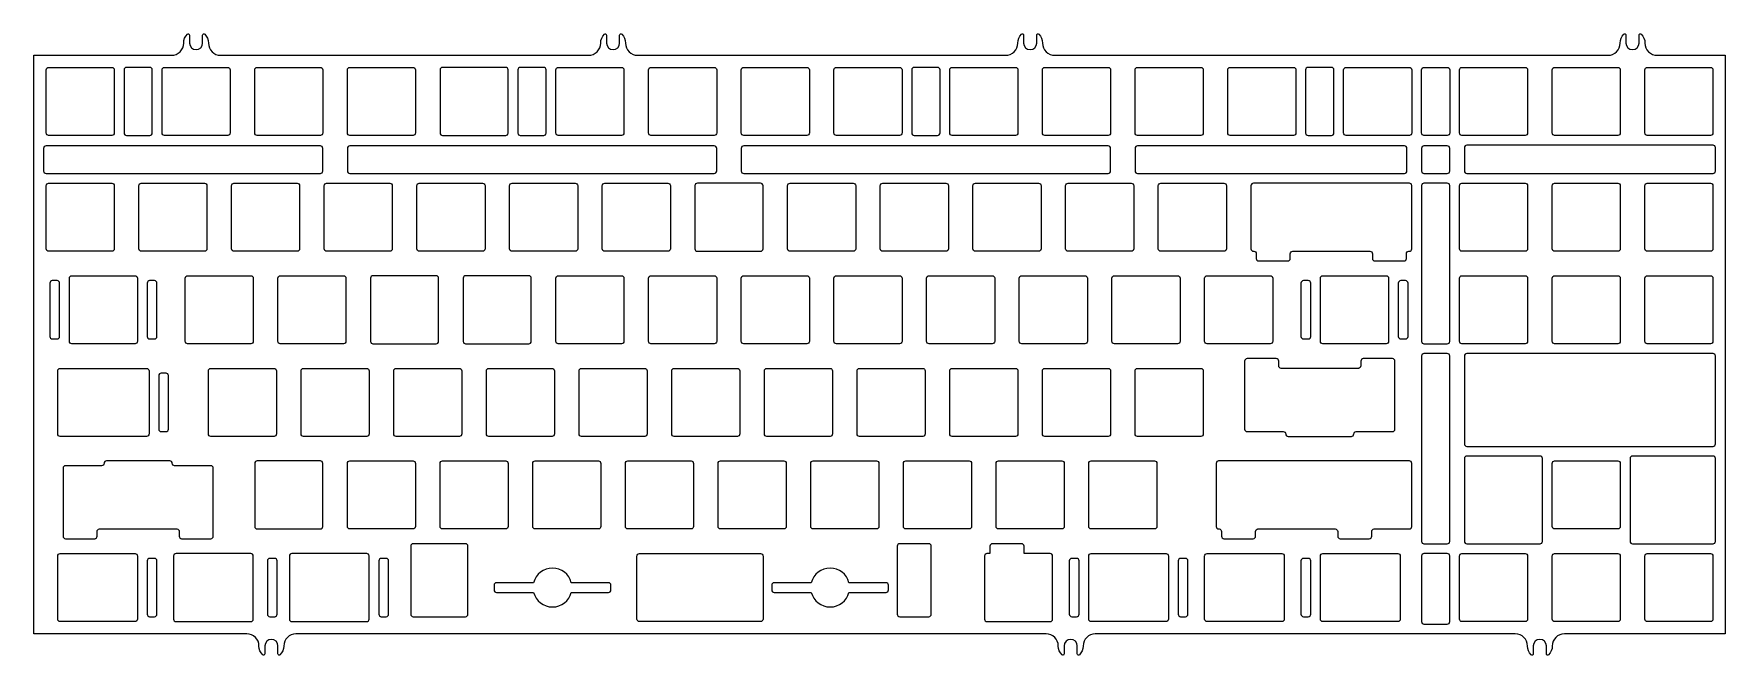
# Model space of a CAD drawing. Header units: millimetres. Extents: x 29 to 377, y -157 to -29.
import ezdxf

# ---------------------------------------------------------------- set-up
doc = ezdxf.new("R2010")
doc.units = ezdxf.units.MM
doc.layers.get('0').update_dxf_attribs({"linetype": 'CONTINUOUS'})

msp = doc.modelspace()

# ---------------------------------------------------------------- linework, layer by layer
for points in [[(79.97, -156.77, -0.662383), (79.55, -156.59), (79.55, -154.94, 1), (76.85, -154.94), (76.85, -156.59, -0.662383), (76.42, -156.77, -0.201959), (75.65, -154.95, 0.412938), (73.15, -152.46), (29.37, -152.46), (29.37, -33.4), (57.67, -33.4, 0.414214), (60.17, -30.9), (60.17, -30.88, -0.203092), (60.95, -29.05, -0.662383), (61.37, -29.23), (61.37, -30.88, 1), (64.07, -30.88), (64.07, -29.23, -0.662383), (64.49, -29.05, -0.203092), (65.27, -30.88), (65.27, -30.9, 0.414214), (67.77, -33.4), (143.39, -33.4, 0.414214), (145.89, -30.9), (145.89, -30.88, -0.203092), (146.67, -29.05, -0.662383), (147.09, -29.23), (147.09, -30.88, 1), (149.79, -30.88), (149.79, -29.23, -0.662383), (150.22, -29.05, -0.203092), (150.99, -30.88), (150.99, -30.9, 0.414214), (153.49, -33.4), (229.12, -33.4, 0.414214), (231.62, -30.9), (231.62, -30.88, -0.203092), (232.4, -29.05, -0.662383), (232.82, -29.23), (232.82, -30.88, 1), (235.52, -30.88), (235.52, -29.23, -0.662383), (235.94, -29.05, -0.203092), (236.72, -30.88), (236.72, -30.9, 0.414214), (239.22, -33.4), (352.94, -33.4, 0.414214), (355.44, -30.9), (355.44, -30.88, -0.203092), (356.22, -29.05, -0.662383), (356.64, -29.23), (356.64, -30.88, 1), (359.34, -30.88), (359.34, -29.23, -0.662383), (359.77, -29.05, -0.203092), (360.54, -30.88), (360.54, -30.9, 0.414214), (363.04, -33.4), (377.03, -33.4), (377.03, -152.46), (343.99, -152.46, 0.412938), (341.49, -154.95, -0.201959), (340.72, -156.77, -0.662383), (340.29, -156.59), (340.29, -154.94, 1), (337.59, -154.94), (337.59, -156.59, -0.662383), (337.17, -156.77, -0.201959), (336.39, -154.95, 0.412938), (333.89, -152.46), (247.55, -152.46, 0.412938), (245.05, -154.95, -0.201959), (244.28, -156.77, -0.662383), (243.85, -156.59), (243.85, -154.94, 1), (241.15, -154.94), (241.15, -156.59, -0.662383), (240.73, -156.77, -0.201959), (239.95, -154.95, 0.412938), (237.45, -152.46), (83.25, -152.46, 0.412938), (80.75, -154.95, -0.201959)], [(31.91, -36.4, -0.414214), (32.41, -35.9), (45.41, -35.9, -0.414214), (45.91, -36.4), (45.91, -49.4, -0.414214), (45.41, -49.9), (32.41, -49.9, -0.414214), (31.91, -49.4)], [(53.72, -49.4), (53.72, -36.4, 0.414214), (53.22, -35.9), (48.41, -35.9, 0.414214), (47.91, -36.4), (47.91, -49.4, 0.414214), (48.41, -49.9), (53.22, -49.9, 0.414214)], [(55.72, -36.4, -0.414214), (56.22, -35.9), (69.22, -35.9, -0.414214), (69.72, -36.4), (69.72, -49.4, -0.414214), (69.22, -49.9), (56.22, -49.9, -0.414214), (55.72, -49.4)], [(74.77, -36.4, -0.414214), (75.27, -35.9), (88.27, -35.9, -0.414214), (88.77, -36.4), (88.77, -49.4, -0.414214), (88.27, -49.9), (75.27, -49.9, -0.414214), (74.77, -49.4)], [(93.82, -36.4, -0.414214), (94.32, -35.9), (107.32, -35.9, -0.414214), (107.82, -36.4), (107.82, -49.4, -0.414214), (107.32, -49.9), (94.32, -49.9, -0.414214), (93.82, -49.4)], [(112.87, -36.4), (112.87, -49.4, 0.414214), (113.37, -49.9), (126.37, -49.9, 0.414214), (126.87, -49.4), (126.87, -36.4, 0.414214), (126.37, -35.9), (113.37, -35.9, 0.414214)], [(134.68, -49.4), (134.68, -36.4, 0.414214), (134.18, -35.9), (129.37, -35.9, 0.414214), (128.87, -36.4), (128.87, -49.4, 0.414214), (129.37, -49.9), (134.18, -49.9, 0.414214)], [(136.68, -36.4, -0.414214), (137.18, -35.9), (150.18, -35.9, -0.414214), (150.68, -36.4), (150.68, -49.4, -0.414214), (150.18, -49.9), (137.18, -49.9, -0.414214), (136.68, -49.4)], [(155.73, -36.4, -0.414214), (156.23, -35.9), (169.23, -35.9, -0.414214), (169.73, -36.4), (169.73, -49.4, -0.414214), (169.23, -49.9), (156.23, -49.9, -0.414214), (155.73, -49.4)], [(174.78, -36.4, -0.414214), (175.28, -35.9), (188.28, -35.9, -0.414214), (188.78, -36.4), (188.78, -49.4, -0.414214), (188.28, -49.9), (175.28, -49.9, -0.414214), (174.78, -49.4)], [(193.83, -36.4, -0.414214), (194.33, -35.9), (207.33, -35.9, -0.414214), (207.83, -36.4), (207.83, -49.4, -0.414214), (207.33, -49.9), (194.33, -49.9, -0.414214), (193.83, -49.4)], [(215.64, -49.4), (215.64, -36.4, 0.414214), (215.14, -35.9), (210.33, -35.9, 0.414214), (209.83, -36.4), (209.83, -49.4, 0.414214), (210.33, -49.9), (215.14, -49.9, 0.414214)], [(217.64, -36.4, -0.414214), (218.14, -35.9), (231.14, -35.9, -0.414214), (231.64, -36.4), (231.64, -49.4, -0.414214), (231.14, -49.9), (218.14, -49.9, -0.414214), (217.64, -49.4)], [(250.19, -35.9, -0.414214), (250.69, -36.4), (250.69, -49.4, -0.414214), (250.19, -49.9), (237.19, -49.9, -0.414214), (236.69, -49.4), (236.69, -36.4, -0.414214), (237.19, -35.9)], [(255.74, -36.4, -0.414214), (256.24, -35.9), (269.24, -35.9, -0.414214), (269.74, -36.4), (269.74, -49.4, -0.414214), (269.24, -49.9), (256.24, -49.9, -0.414214), (255.74, -49.4)], [(274.79, -36.4, -0.414214), (275.29, -35.9), (288.29, -35.9, -0.414214), (288.79, -36.4), (288.79, -49.4, -0.414214), (288.29, -49.9), (275.29, -49.9, -0.414214), (274.79, -49.4)], [(296.61, -49.4), (296.61, -36.4, 0.414214), (296.11, -35.9), (291.29, -35.9, 0.414214), (290.79, -36.4), (290.79, -49.4, 0.414214), (291.29, -49.9), (296.11, -49.9, 0.414214)], [(298.61, -36.4, -0.414214), (299.11, -35.9), (312.11, -35.9, -0.414214), (312.61, -36.4), (312.61, -49.4, -0.414214), (312.11, -49.9), (299.11, -49.9, -0.414214), (298.61, -49.4)], [(315.11, -49.9, -0.414214), (314.61, -49.4), (314.61, -36.4, -0.414214), (315.11, -35.9), (319.92, -35.9, -0.414214), (320.42, -36.4), (320.42, -49.4, -0.414214), (319.92, -49.9)], [(335.92, -35.9, -0.414214), (336.42, -36.4), (336.42, -49.4, -0.414214), (335.92, -49.9), (322.92, -49.9, -0.414214), (322.42, -49.4), (322.42, -36.4, -0.414214), (322.92, -35.9)], [(354.97, -35.9, -0.414214), (355.47, -36.4), (355.47, -49.4, -0.414214), (354.97, -49.9), (341.97, -49.9, -0.414214), (341.47, -49.4), (341.47, -36.4, -0.414214), (341.97, -35.9)], [(374.02, -35.9, -0.414214), (374.52, -36.4), (374.52, -49.4, -0.414214), (374.02, -49.9), (361.02, -49.9, -0.414214), (360.52, -49.4), (360.52, -36.4, -0.414214), (361.02, -35.9)], [(31.88, -57.72), (88.27, -57.72, 0.414214), (88.77, -57.22), (88.77, -52.55, 0.414214), (88.27, -52.05), (31.88, -52.05, 0.414214), (31.38, -52.55), (31.38, -57.22, 0.414214)], [(169.23, -52.05), (94.32, -52.05, 0.414214), (93.82, -52.55), (93.82, -57.22, 0.414214), (94.32, -57.72), (169.23, -57.72, 0.414214), (169.73, -57.22), (169.73, -52.55, 0.414214)], [(175.28, -57.72), (250.19, -57.72, 0.414214), (250.69, -57.22), (250.69, -52.55, 0.414214), (250.19, -52.05), (175.28, -52.05, 0.414214), (174.78, -52.55), (174.78, -57.22, 0.414214)], [(311.11, -52.05), (256.24, -52.05, 0.414214), (255.74, -52.55), (255.74, -57.22, 0.414214), (256.24, -57.72), (311.11, -57.72, 0.414214), (311.61, -57.22), (311.61, -52.55, 0.414214)], [(314.61, -52.55), (314.61, -57.22, 0.414214), (315.11, -57.72), (319.92, -57.72, 0.414214), (320.42, -57.22), (320.42, -52.55, 0.414214), (319.92, -52.05), (315.11, -52.05, 0.414214)], [(375.04, -57.22), (375.04, -52.4, 0.414214), (374.54, -51.9), (323.92, -51.9, 0.414214), (323.42, -52.4), (323.42, -57.22, 0.414214), (323.92, -57.72), (374.54, -57.72, 0.414214)], [(31.91, -60.22, -0.414214), (32.41, -59.72), (45.41, -59.72, -0.414214), (45.91, -60.22), (45.91, -73.22, -0.414214), (45.41, -73.72), (32.41, -73.72, -0.414214), (31.91, -73.22)], [(50.96, -60.22, -0.414214), (51.46, -59.72), (64.46, -59.72, -0.414214), (64.96, -60.22), (64.96, -73.22, -0.414214), (64.46, -73.72), (51.46, -73.72, -0.414214), (50.96, -73.22)], [(70.01, -60.22, -0.414214), (70.51, -59.72), (83.51, -59.72, -0.414214), (84.01, -60.22), (84.01, -73.22, -0.414214), (83.51, -73.72), (70.51, -73.72, -0.414214), (70.01, -73.22)], [(102.56, -59.72, -0.414214), (103.06, -60.22), (103.06, -73.22, -0.414214), (102.56, -73.72), (89.56, -73.72, -0.414214), (89.06, -73.22), (89.06, -60.22, -0.414214), (89.56, -59.72)], [(108.11, -60.22, -0.414214), (108.61, -59.72), (121.61, -59.72, -0.414214), (122.11, -60.22), (122.11, -73.22, -0.414214), (121.61, -73.72), (108.61, -73.72, -0.414214), (108.11, -73.22)], [(140.66, -59.72, -0.414214), (141.16, -60.22), (141.16, -73.22, -0.414214), (140.66, -73.72), (127.66, -73.72, -0.414214), (127.16, -73.22), (127.16, -60.22, -0.414214), (127.66, -59.72)], [(146.21, -60.22, -0.414214), (146.71, -59.72), (159.71, -59.72, -0.414214), (160.21, -60.22), (160.21, -73.22, -0.414214), (159.71, -73.72), (146.71, -73.72, -0.414214), (146.21, -73.22)], [(165.26, -60.22), (165.26, -73.22, 0.414214), (165.76, -73.72), (178.76, -73.72, 0.414214), (179.26, -73.22), (179.26, -60.22, 0.414214), (178.76, -59.72), (165.76, -59.72, 0.414214)], [(184.31, -60.22, -0.414214), (184.81, -59.72), (197.81, -59.72, -0.414214), (198.31, -60.22), (198.31, -73.22, -0.414214), (197.81, -73.72), (184.81, -73.72, -0.414214), (184.31, -73.22)], [(203.36, -60.22, -0.414214), (203.86, -59.72), (216.86, -59.72, -0.414214), (217.36, -60.22), (217.36, -73.22, -0.414214), (216.86, -73.72), (203.86, -73.72, -0.414214), (203.36, -73.22)], [(222.41, -60.22, -0.414214), (222.91, -59.72), (235.91, -59.72, -0.414214), (236.41, -60.22), (236.41, -73.22, -0.414214), (235.91, -73.72), (222.91, -73.72, -0.414214), (222.41, -73.22)], [(241.46, -60.22, -0.414214), (241.96, -59.72), (254.96, -59.72, -0.414214), (255.46, -60.22), (255.46, -73.22, -0.414214), (254.96, -73.72), (241.96, -73.72, -0.414214), (241.46, -73.22)], [(260.51, -60.22, -0.414214), (261.01, -59.72), (274.01, -59.72, -0.414214), (274.51, -60.22), (274.51, -73.22, -0.414214), (274.01, -73.72), (261.01, -73.72, -0.414214), (260.51, -73.22)], [(311.52, -74.22, -0.414214), (312.02, -73.72), (312.11, -73.72, 0.414214), (312.61, -73.22), (312.61, -60.22, 0.414214), (312.11, -59.72), (280.06, -59.72, 0.414214), (279.56, -60.22), (279.56, -73.22, 0.414214), (280.06, -73.72), (280.14, -73.72, -0.414214), (280.64, -74.22), (280.64, -75.22, 0.414214), (281.14, -75.72), (287.14, -75.72, 0.414214), (287.64, -75.22), (287.64, -74.22, -0.414214), (288.14, -73.72), (304.02, -73.72, -0.414214), (304.52, -74.22), (304.52, -75.22, 0.414214), (305.02, -75.72), (311.02, -75.72, 0.414214), (311.52, -75.22)], [(314.61, -60.22), (314.61, -92.27, 0.414214), (315.11, -92.77), (319.92, -92.77, 0.414214), (320.42, -92.27), (320.42, -60.22, 0.414214), (319.92, -59.72), (315.11, -59.72, 0.414214)], [(322.42, -60.22, -0.414214), (322.92, -59.72), (335.92, -59.72, -0.414214), (336.42, -60.22), (336.42, -73.22, -0.414214), (335.92, -73.72), (322.92, -73.72, -0.414214), (322.42, -73.22)], [(341.47, -60.22, -0.414214), (341.97, -59.72), (354.97, -59.72, -0.414214), (355.47, -60.22), (355.47, -73.22, -0.414214), (354.97, -73.72), (341.97, -73.72, -0.414214), (341.47, -73.22)], [(360.52, -60.22, -0.414214), (361.02, -59.72), (374.02, -59.72, -0.414214), (374.52, -60.22), (374.52, -73.22, -0.414214), (374.02, -73.72), (361.02, -73.72, -0.414214), (360.52, -73.22)], [(34.17, -79.77), (33.17, -79.77, 0.414214), (32.67, -80.27), (32.67, -91.27, 0.414214), (33.17, -91.77), (34.17, -91.77, 0.414214), (34.67, -91.27), (34.67, -80.27, 0.414214)], [(36.67, -79.27, -0.414214), (37.17, -78.77), (50.17, -78.77, -0.414214), (50.67, -79.27), (50.67, -92.27, -0.414214), (50.17, -92.77), (37.17, -92.77, -0.414214), (36.67, -92.27)], [(54.17, -79.77), (53.17, -79.77, 0.414214), (52.67, -80.27), (52.67, -91.27, 0.414214), (53.17, -91.77), (54.17, -91.77, 0.414214), (54.67, -91.27), (54.67, -80.27, 0.414214)], [(60.48, -79.27, -0.414214), (60.98, -78.77), (73.98, -78.77, -0.414214), (74.48, -79.27), (74.48, -92.27, -0.414214), (73.98, -92.77), (60.98, -92.77, -0.414214), (60.48, -92.27)], [(79.53, -79.27, -0.414214), (80.03, -78.77), (93.03, -78.77, -0.414214), (93.53, -79.27), (93.53, -92.27, -0.414214), (93.03, -92.77), (80.03, -92.77, -0.414214), (79.53, -92.27)], [(98.58, -79.27), (98.58, -92.27, 0.414214), (99.08, -92.77), (112.08, -92.77, 0.414214), (112.58, -92.27), (112.58, -79.27, 0.414214), (112.08, -78.77), (99.08, -78.77, 0.414214)], [(117.63, -79.27), (117.63, -92.27, 0.414214), (118.13, -92.77), (131.13, -92.77, 0.414214), (131.63, -92.27), (131.63, -79.27, 0.414214), (131.13, -78.77), (118.13, -78.77, 0.414214)], [(136.68, -79.27, -0.414214), (137.18, -78.77), (150.18, -78.77, -0.414214), (150.68, -79.27), (150.68, -92.27, -0.414214), (150.18, -92.77), (137.18, -92.77, -0.414214), (136.68, -92.27)], [(155.73, -79.27, -0.414214), (156.23, -78.77), (169.23, -78.77, -0.414214), (169.73, -79.27), (169.73, -92.27, -0.414214), (169.23, -92.77), (156.23, -92.77, -0.414214), (155.73, -92.27)], [(174.78, -79.27, -0.414214), (175.28, -78.77), (188.28, -78.77, -0.414214), (188.78, -79.27), (188.78, -92.27, -0.414214), (188.28, -92.77), (175.28, -92.77, -0.414214), (174.78, -92.27)], [(193.83, -79.27, -0.414214), (194.33, -78.77), (207.33, -78.77, -0.414214), (207.83, -79.27), (207.83, -92.27, -0.414214), (207.33, -92.77), (194.33, -92.77, -0.414214), (193.83, -92.27)], [(212.88, -79.27, -0.414214), (213.38, -78.77), (226.38, -78.77, -0.414214), (226.88, -79.27), (226.88, -92.27, -0.414214), (226.38, -92.77), (213.38, -92.77, -0.414214), (212.88, -92.27)], [(231.93, -79.27, -0.414214), (232.43, -78.77), (245.43, -78.77, -0.414214), (245.93, -79.27), (245.93, -92.27, -0.414214), (245.43, -92.77), (232.43, -92.77, -0.414214), (231.93, -92.27)], [(250.98, -79.27, -0.414214), (251.48, -78.77), (264.48, -78.77, -0.414214), (264.98, -79.27), (264.98, -92.27, -0.414214), (264.48, -92.77), (251.48, -92.77, -0.414214), (250.98, -92.27)], [(270.03, -79.27, -0.414214), (270.53, -78.77), (283.53, -78.77, -0.414214), (284.03, -79.27), (284.03, -92.27, -0.414214), (283.53, -92.77), (270.53, -92.77, -0.414214), (270.03, -92.27)], [(291.84, -91.27), (291.84, -80.27, 0.414214), (291.34, -79.77), (290.34, -79.77, 0.414214), (289.84, -80.27), (289.84, -91.27, 0.414214), (290.34, -91.77), (291.34, -91.77, 0.414214)], [(293.84, -79.27, -0.414214), (294.34, -78.77), (307.34, -78.77, -0.414214), (307.84, -79.27), (307.84, -92.27, -0.414214), (307.34, -92.77), (294.34, -92.77, -0.414214), (293.84, -92.27)], [(311.84, -91.27), (311.84, -80.27, 0.414214), (311.34, -79.77), (310.34, -79.77, 0.414214), (309.84, -80.27), (309.84, -91.27, 0.414214), (310.34, -91.77), (311.34, -91.77, 0.414214)], [(335.92, -78.77, -0.414214), (336.42, -79.27), (336.42, -92.27, -0.414214), (335.92, -92.77), (322.92, -92.77, -0.414214), (322.42, -92.27), (322.42, -79.27, -0.414214), (322.92, -78.77)], [(341.47, -79.27, -0.414214), (341.97, -78.77), (354.97, -78.77, -0.414214), (355.47, -79.27), (355.47, -92.27, -0.414214), (354.97, -92.77), (341.97, -92.77, -0.414214), (341.47, -92.27)], [(360.52, -79.27, -0.414214), (361.02, -78.77), (374.02, -78.77, -0.414214), (374.52, -79.27), (374.52, -92.27, -0.414214), (374.02, -92.77), (361.02, -92.77, -0.414214), (360.52, -92.27)], [(286.2, -110.82, -0.414214), (286.7, -111.32, 0.414214), (287.2, -111.82), (300.2, -111.82, 0.414214), (300.7, -111.32, -0.414214), (301.2, -110.82), (308.64, -110.82, 0.414214), (309.14, -110.32), (309.14, -96.32, 0.414214), (308.64, -95.82), (302.64, -95.82, 0.414214), (302.14, -96.32), (302.14, -97.32, -0.414214), (301.64, -97.82), (285.76, -97.82, -0.414214), (285.26, -97.32), (285.26, -96.32, 0.414214), (284.76, -95.82), (278.76, -95.82, 0.414214), (278.26, -96.32), (278.26, -110.32, 0.414214), (278.76, -110.82)], [(320.42, -133.42), (320.42, -95.27, 0.414214), (319.92, -94.77), (315.11, -94.77, 0.414214), (314.61, -95.27), (314.61, -133.42, 0.414214), (315.11, -133.92), (319.92, -133.92, 0.414214)], [(323.42, -95.27), (323.42, -113.37, 0.414214), (323.92, -113.87), (374.54, -113.87, 0.414214), (375.04, -113.37), (375.04, -95.27, 0.414214), (374.54, -94.77), (323.92, -94.77, 0.414214)], [(34.29, -98.32, -0.414214), (34.79, -97.82), (52.55, -97.82, -0.414214), (53.05, -98.32), (53.05, -111.32, -0.414214), (52.55, -111.82), (34.79, -111.82, -0.414214), (34.29, -111.32)], [(55.05, -99.32), (55.05, -110.32, 0.414214), (55.55, -110.82), (56.55, -110.82, 0.414214), (57.05, -110.32), (57.05, -99.32, 0.414214), (56.55, -98.82), (55.55, -98.82, 0.414214)], [(65.24, -98.32, -0.414214), (65.74, -97.82), (78.74, -97.82, -0.414214), (79.24, -98.32), (79.24, -111.32, -0.414214), (78.74, -111.82), (65.74, -111.82, -0.414214), (65.24, -111.32)], [(84.29, -98.32, -0.414214), (84.79, -97.82), (97.79, -97.82, -0.414214), (98.29, -98.32), (98.29, -111.32, -0.414214), (97.79, -111.82), (84.79, -111.82, -0.414214), (84.29, -111.32)], [(116.84, -97.82, -0.414214), (117.34, -98.32), (117.34, -111.32, -0.414214), (116.84, -111.82), (103.84, -111.82, -0.414214), (103.34, -111.32), (103.34, -98.32, -0.414214), (103.84, -97.82)], [(135.89, -97.82, -0.414214), (136.39, -98.32), (136.39, -111.32, -0.414214), (135.89, -111.82), (122.89, -111.82, -0.414214), (122.39, -111.32), (122.39, -98.32, -0.414214), (122.89, -97.82)], [(154.94, -97.82, -0.414214), (155.44, -98.32), (155.44, -111.32, -0.414214), (154.94, -111.82), (141.94, -111.82, -0.414214), (141.44, -111.32), (141.44, -98.32, -0.414214), (141.94, -97.82)], [(160.49, -98.32, -0.414214), (160.99, -97.82), (173.99, -97.82, -0.414214), (174.49, -98.32), (174.49, -111.32, -0.414214), (173.99, -111.82), (160.99, -111.82, -0.414214), (160.49, -111.32)], [(179.54, -98.32, -0.414214), (180.04, -97.82), (193.04, -97.82, -0.414214), (193.54, -98.32), (193.54, -111.32, -0.414214), (193.04, -111.82), (180.04, -111.82, -0.414214), (179.54, -111.32)], [(198.59, -98.32, -0.414214), (199.09, -97.82), (212.09, -97.82, -0.414214), (212.59, -98.32), (212.59, -111.32, -0.414214), (212.09, -111.82), (199.09, -111.82, -0.414214), (198.59, -111.32)], [(217.64, -98.32, -0.414214), (218.14, -97.82), (231.14, -97.82, -0.414214), (231.64, -98.32), (231.64, -111.32, -0.414214), (231.14, -111.82), (218.14, -111.82, -0.414214), (217.64, -111.32)], [(236.69, -98.32, -0.414214), (237.19, -97.82), (250.19, -97.82, -0.414214), (250.69, -98.32), (250.69, -111.32, -0.414214), (250.19, -111.82), (237.19, -111.82, -0.414214), (236.69, -111.32)], [(255.74, -98.32, -0.414214), (256.24, -97.82), (269.24, -97.82, -0.414214), (269.74, -98.32), (269.74, -111.32, -0.414214), (269.24, -111.82), (256.24, -111.82, -0.414214), (255.74, -111.32)], [(58.75, -130.87, -0.414214), (59.25, -131.37), (59.25, -132.37, 0.414214), (59.75, -132.87), (65.75, -132.87, 0.414214), (66.25, -132.37), (66.25, -118.37, 0.414214), (65.75, -117.87), (58.31, -117.87, -0.414214), (57.81, -117.37, 0.414214), (57.31, -116.87), (44.31, -116.87, 0.414214), (43.81, -117.37, -0.414214), (43.31, -117.87), (35.88, -117.87, 0.414214), (35.38, -118.37), (35.38, -132.37, 0.414214), (35.88, -132.87), (41.88, -132.87, 0.414214), (42.38, -132.37), (42.38, -131.37, -0.414214), (42.88, -130.87)], [(74.77, -117.37), (74.77, -130.37, 0.414214), (75.27, -130.87), (88.27, -130.87, 0.414214), (88.77, -130.37), (88.77, -117.37, 0.414214), (88.27, -116.87), (75.27, -116.87, 0.414214)], [(93.82, -117.37, -0.414214), (94.32, -116.87), (107.32, -116.87, -0.414214), (107.82, -117.37), (107.82, -130.37, -0.414214), (107.32, -130.87), (94.32, -130.87, -0.414214), (93.82, -130.37)], [(112.87, -117.37, -0.414214), (113.37, -116.87), (126.37, -116.87, -0.414214), (126.87, -117.37), (126.87, -130.37, -0.414214), (126.37, -130.87), (113.37, -130.87, -0.414214), (112.87, -130.37)], [(131.92, -117.37, -0.414214), (132.42, -116.87), (145.42, -116.87, -0.414214), (145.92, -117.37), (145.92, -130.37, -0.414214), (145.42, -130.87), (132.42, -130.87, -0.414214), (131.92, -130.37)], [(150.97, -117.37, -0.414214), (151.47, -116.87), (164.47, -116.87, -0.414214), (164.97, -117.37), (164.97, -130.37, -0.414214), (164.47, -130.87), (151.47, -130.87, -0.414214), (150.97, -130.37)], [(170.02, -117.37, -0.414214), (170.52, -116.87), (183.52, -116.87, -0.414214), (184.02, -117.37), (184.02, -130.37, -0.414214), (183.52, -130.87), (170.52, -130.87, -0.414214), (170.02, -130.37)], [(189.07, -117.37, -0.414214), (189.57, -116.87), (202.57, -116.87, -0.414214), (203.07, -117.37), (203.07, -130.37, -0.414214), (202.57, -130.87), (189.57, -130.87, -0.414214), (189.07, -130.37)], [(208.12, -117.37, -0.414214), (208.62, -116.87), (221.62, -116.87, -0.414214), (222.12, -117.37), (222.12, -130.37, -0.414214), (221.62, -130.87), (208.62, -130.87, -0.414214), (208.12, -130.37)], [(227.17, -117.37, -0.414214), (227.67, -116.87), (240.67, -116.87, -0.414214), (241.17, -117.37), (241.17, -130.37, -0.414214), (240.67, -130.87), (227.67, -130.87, -0.414214), (227.17, -130.37)], [(246.22, -117.37, -0.414214), (246.72, -116.87), (259.72, -116.87, -0.414214), (260.22, -117.37), (260.22, -130.37, -0.414214), (259.72, -130.87), (246.72, -130.87, -0.414214), (246.22, -130.37)], [(273, -130.87, -0.414214), (273.5, -131.37), (273.5, -132.37, 0.414214), (274, -132.87), (280, -132.87, 0.414214), (280.5, -132.37), (280.5, -131.37, -0.414214), (281, -130.87), (296.88, -130.87, -0.414214), (297.38, -131.37), (297.38, -132.37, 0.414214), (297.88, -132.87), (303.88, -132.87, 0.414214), (304.38, -132.37), (304.38, -131.37, -0.414214), (304.88, -130.87), (312.11, -130.87, 0.414214), (312.61, -130.37), (312.61, -117.37, 0.414214), (312.11, -116.87), (272.91, -116.87, 0.414214), (272.41, -117.37), (272.41, -130.37, 0.414214), (272.91, -130.87)], [(338.97, -115.87), (323.92, -115.87, 0.414214), (323.42, -116.37), (323.42, -133.42, 0.414214), (323.92, -133.92), (338.97, -133.92, 0.414214), (339.47, -133.42), (339.47, -116.37, 0.414214)], [(341.47, -117.37, -0.414214), (341.97, -116.87), (354.97, -116.87, -0.414214), (355.47, -117.37), (355.47, -130.37, -0.414214), (354.97, -130.87), (341.97, -130.87, -0.414214), (341.47, -130.37)], [(375.04, -133.42), (375.04, -116.37, 0.414214), (374.54, -115.87), (357.97, -115.87, 0.414214), (357.47, -116.37), (357.47, -133.42, 0.414214), (357.97, -133.92), (374.54, -133.92, 0.414214)], [(118.61, -148.42), (118.61, -134.42, 0.414214), (118.11, -133.92), (107.35, -133.92, 0.414214), (106.85, -134.42), (106.85, -148.42, 0.414214), (107.35, -148.92), (118.11, -148.92, 0.414214)], [(206.85, -134.42), (206.85, -148.42, 0.414214), (207.35, -148.92), (213.35, -148.92, 0.414214), (213.85, -148.42), (213.85, -134.42, 0.414214), (213.35, -133.92), (207.35, -133.92, 0.414214)], [(224.79, -136.42), (224.79, -149.42, 0.414214), (225.29, -149.92), (238.29, -149.92, 0.414214), (238.79, -149.42), (238.79, -136.42, 0.414214), (238.29, -135.92), (232.91, -135.92), (232.91, -134.42, 0.414214), (232.41, -133.92), (226.41, -133.92, 0.414214), (225.91, -134.42), (225.91, -135.92), (225.29, -135.92, 0.414214)], [(34.29, -136.42, -0.414214), (34.79, -135.92), (50.17, -135.92, -0.414214), (50.67, -136.42), (50.67, -149.42, -0.414214), (50.17, -149.92), (34.79, -149.92, -0.414214), (34.29, -149.42)], [(54.17, -136.92), (53.17, -136.92, 0.414214), (52.67, -137.42), (52.67, -148.42, 0.414214), (53.17, -148.92), (54.17, -148.92, 0.414214), (54.67, -148.42), (54.67, -137.42, 0.414214)], [(73.98, -135.92), (58.6, -135.92, 0.414214), (58.1, -136.42), (58.1, -149.42, 0.414214), (58.6, -149.92), (73.98, -149.92, 0.414214), (74.48, -149.42), (74.48, -136.42, 0.414214)], [(78.88, -136.92), (77.88, -136.92, 0.414214), (77.38, -137.42), (77.38, -148.42, 0.414214), (77.88, -148.92), (78.88, -148.92, 0.414214), (79.38, -148.42), (79.38, -137.42, 0.414214)], [(98.29, -149.42), (98.29, -136.42, 0.414214), (97.79, -135.92), (82.41, -135.92, 0.414214), (81.91, -136.42), (81.91, -149.42, 0.414214), (82.41, -149.92), (97.79, -149.92, 0.414214)], [(101.79, -136.92), (100.79, -136.92, 0.414214), (100.29, -137.42), (100.29, -148.42, 0.414214), (100.79, -148.92), (101.79, -148.92, 0.414214), (102.29, -148.42), (102.29, -137.42, 0.414214)], [(132.11, -141.92), (124.48, -141.92, 0.414214), (123.98, -142.42), (123.98, -143.42, 0.414214), (124.48, -143.92), (132.11, -143.92, 0.774597), (139.85, -143.92), (147.48, -143.92, 0.414214), (147.98, -143.42), (147.98, -142.42, 0.414214), (147.48, -141.92), (139.85, -141.92, 0.774597)], [(153.35, -136.42, -0.414214), (153.85, -135.92), (178.76, -135.92, -0.414214), (179.26, -136.42), (179.26, -149.42, -0.414214), (178.76, -149.92), (153.85, -149.92, -0.414214), (153.35, -149.42)], [(196.93, -143.92), (204.55, -143.92, 0.414214), (205.05, -143.42), (205.05, -142.42, 0.414214), (204.55, -141.92), (196.93, -141.92, 0.774597), (189.18, -141.92), (181.55, -141.92, 0.414214), (181.05, -142.42), (181.05, -143.42, 0.414214), (181.55, -143.92), (189.18, -143.92, 0.774597)], [(243.72, -136.92), (242.72, -136.92, 0.414214), (242.22, -137.42), (242.22, -148.42, 0.414214), (242.72, -148.92), (243.72, -148.92, 0.414214), (244.22, -148.42), (244.22, -137.42, 0.414214)], [(246.22, -136.42, -0.414214), (246.72, -135.92), (262.1, -135.92, -0.414214), (262.6, -136.42), (262.6, -149.42, -0.414214), (262.1, -149.92), (246.72, -149.92, -0.414214), (246.22, -149.42)], [(266.1, -136.92), (265.1, -136.92, 0.414214), (264.6, -137.42), (264.6, -148.42, 0.414214), (265.1, -148.92), (266.1, -148.92, 0.414214), (266.6, -148.42), (266.6, -137.42, 0.414214)], [(270.03, -136.42, -0.414214), (270.53, -135.92), (285.91, -135.92, -0.414214), (286.41, -136.42), (286.41, -149.42, -0.414214), (285.91, -149.92), (270.53, -149.92, -0.414214), (270.03, -149.42)], [(291.84, -148.42), (291.84, -137.42, 0.414214), (291.34, -136.92), (290.34, -136.92, 0.414214), (289.84, -137.42), (289.84, -148.42, 0.414214), (290.34, -148.92), (291.34, -148.92, 0.414214)], [(293.84, -136.42, -0.414214), (294.34, -135.92), (309.73, -135.92, -0.414214), (310.23, -136.42), (310.23, -149.42, -0.414214), (309.73, -149.92), (294.34, -149.92, -0.414214), (293.84, -149.42)], [(320.42, -149.94), (320.42, -136.42, 0.414214), (319.92, -135.92), (315.11, -135.92, 0.414214), (314.61, -136.42), (314.61, -149.94, 0.414214), (315.11, -150.44), (319.92, -150.44, 0.414214)], [(322.42, -136.42, -0.414214), (322.92, -135.92), (335.92, -135.92, -0.414214), (336.42, -136.42), (336.42, -149.42, -0.414214), (335.92, -149.92), (322.92, -149.92, -0.414214), (322.42, -149.42)], [(354.97, -135.92, -0.414214), (355.47, -136.42), (355.47, -149.42, -0.414214), (354.97, -149.92), (341.97, -149.92, -0.414214), (341.47, -149.42), (341.47, -136.42, -0.414214), (341.97, -135.92)], [(360.52, -136.42, -0.414214), (361.02, -135.92), (374.02, -135.92, -0.414214), (374.52, -136.42), (374.52, -149.42, -0.414214), (374.02, -149.92), (361.02, -149.92, -0.414214), (360.52, -149.42)]]:
    msp.add_lwpolyline(points, format="xyb", close=True)

doc.saveas('drawing.dxf')
